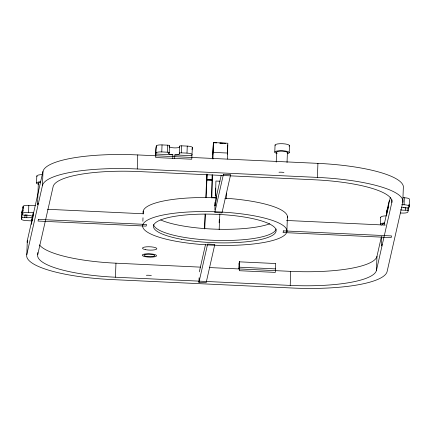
<?xml version="1.0" encoding="UTF-8"?>
<svg xmlns="http://www.w3.org/2000/svg" width="431" height="431" viewBox="0 0 431 431"><rect width="100%" height="100%" fill="white"/><g stroke="black" fill="none" stroke-linecap="round" stroke-linejoin="round"><path stroke-width="0.65" d="M206.514 181.618L207.009 179.371L207.155 174.453M211.497 197.899L212.165 174.647M212.628 158.7L212.763 153.991M212.488 175.067L211.831 197.77L216.416 197.985M212.952 159.039L213.426 142.559L227.837 143.237L227.385 159.05M226.399 193.104L226.243 198.443L224.934 198.384M21.555 219.142L21.841 217.865A2.166 0.501 2.1 0 1 24.879 217.536A5.414 1.255 2.1 0 0 32.33 216.933L31.441 220.861L26.679 220.64A5.414 1.255 2.1 0 1 21.555 219.142L22.1 210.845A2.166 0.501 2.1 0 1 23.129 210.479M21.841 217.865L22.1 210.845M31.441 220.861L31.312 224.373L32.201 220.446A5.414 1.255 2.1 0 0 32.303 220.004L32.433 216.491A5.414 1.255 2.1 0 0 25.407 215.209A2.166 0.501 2.1 0 1 22.579 214.606L23.129 206.314A5.414 1.255 2.1 0 1 28.812 205.323L35.283 205.625M22.579 214.606L23.129 206.314M24.879 217.536L24.976 214.907M25.407 215.209L25.424 214.773M26.781 217.709L26.894 214.638M26.792 254.629L27.309 240.59L42.976 171.457A90.262 20.92 2.1 0 1 137.758 154.934L317.922 163.365A90.262 20.92 2.1 0 1 403.308 188.32L402.791 202.36L387.124 271.492A90.262 20.92 2.1 0 1 292.342 288.021L112.173 279.584A90.262 20.92 2.1 0 1 26.792 254.629L42.459 185.497L42.976 171.457M22.87 213.334A5.414 1.255 2.1 0 1 28.559 212.343L28.812 205.323M32.201 220.446L32.33 216.933M28.559 212.343L33.322 212.564L33.192 216.076L32.303 220.004M36.538 183.083L36.797 176.063M37.567 204.197L38.343 183.137M391.941 199.806L391.838 202.478L376.457 270.366A82.138 19.034 2.1 0 1 290.203 285.403L115.443 277.225A82.138 19.034 2.1 0 1 37.745 254.516L37.815 252.507M115.443 277.225L115.955 263.185A82.138 19.034 2.1 0 1 39.453 244.894M42.459 185.497A90.262 20.92 2.1 0 1 137.241 168.974L137.758 154.934M142.876 221.281L142.995 217.768M143.146 213.927L143.243 211.082M172.766 158.328L172.896 154.821A5.414 1.255 2.1 0 1 169.184 152.962L169.437 145.942A2.166 0.501 2.1 0 0 167.573 145.172L162.034 144.913A5.414 1.255 2.1 0 0 156.345 145.904L155.71 157.53L172.766 158.328A5.414 1.255 2.1 0 0 174.684 158.419L191.741 159.217L192.377 147.591A5.414 1.255 2.1 0 0 187.253 146.093L181.715 145.834A2.166 0.501 2.1 0 0 179.544 146.416L179.285 153.436A5.414 1.255 2.1 0 1 174.814 154.912L174.684 158.419M156.087 152.924A5.414 1.255 2.1 0 1 161.776 151.933L162.034 144.913M169.184 152.962A2.166 0.501 2.1 0 0 167.314 152.191L167.573 145.172M168.731 153.388L168.747 152.951M179.285 153.436A2.166 0.501 2.1 0 1 181.462 152.854L181.715 145.834M192.124 154.61A5.414 1.255 2.1 0 0 187 153.113L187.253 146.093M198.939 282.391L207.618 244.091L214.821 244.425L206.142 282.725L198.939 282.391L199.106 277.785M206.643 180.988L206.896 174.086M213.016 152.876L213.388 142.736L216.664 142.887M215.047 202.683L214.924 206.002L216.308 199.898L216.437 196.385A25.273 1.072 -87.3 0 1 215.915 181.031L219.972 181.219M215.29 196.04L215.581 188.072M214.859 209.935L215.15 202.037M227.428 153.555L227.73 145.312M238.693 268.879L239.318 261.832L275.35 263.519A7.219 0.307 -87.3 0 1 275.468 268.879L275.339 272.392L239.307 270.706L239.437 267.193A7.219 0.307 -87.3 0 0 239.318 261.832M274.784 152.208L275.048 145.037M276.223 162.126L276.589 152.143M287.035 162.519L287.402 152.536M289.201 152.73L289.465 145.565M286.857 231.867A72.209 16.734 2.1 0 0 182.017 212.44A72.209 16.734 2.1 0 0 175.503 241.177A72.209 16.734 2.1 0 0 286.857 231.867L287.418 216.324M290.203 285.403L290.715 271.363A82.138 19.034 2.1 0 0 376.969 256.326L381.408 236.743M402.791 202.36A90.262 20.92 2.1 0 0 317.41 177.405L317.922 163.365M376.457 270.366L376.969 256.326M380.417 224.33L380.675 217.31M381.451 245.444L381.764 236.888M388.45 204.035L386.569 212.332L386.44 215.839L388.32 207.543L388.45 204.035A7.219 7.02 12.8 0 1 389.764 200.248M403.966 207.694L403.982 207.257M401.315 207.726A5.414 1.255 2.1 0 1 405.867 207.866A2.166 0.501 2.1 0 0 408.9 207.537L409.191 206.26A5.414 1.255 2.1 0 0 404.068 204.763L404.321 197.748L403.028 197.684M400.399 212.979L402.188 213.059A5.414 1.255 2.1 0 0 407.871 212.068L408.162 210.797A2.166 0.501 2.1 0 0 405.339 210.193L405.436 207.559M405.867 207.866L405.883 207.43M407.941 210.156L408.038 207.602M408.162 210.797L408.281 207.602M408.9 207.537L409.019 204.348M409.191 206.26L409.445 199.241A5.414 1.255 2.1 0 0 404.321 197.748M204.445 228.753L205.086 214.148M205.813 197.549L206.832 174.323M204.747 228.915L205.393 214.153M206.131 197.382L206.896 179.878L212.138 180.12M219.153 222.789L219.298 219.465M219.158 229.594L219.837 214.159M227.347 148.722L227.6 144.87M32.433 216.491L33.322 212.564M37.745 254.516L53.132 186.623A82.138 19.034 2.1 0 1 139.38 171.586L314.145 179.77A82.138 19.034 2.1 0 1 391.838 202.478M156.345 145.904L155.909 147.844A7.219 0.307 -87.3 0 0 155.3 155.882M191.94 149.53L192.377 147.591M213.426 142.559L212.65 154.497L213.146 152.364L227.557 153.037L227.304 154.158M199.321 271.859L205.501 244.598M215.295 201.385L221.178 175.422M384.069 224.993L390.287 197.576M219.939 143.038L225.833 143.318M219.902 143.194L222.525 143.318M161.776 151.933L167.314 152.191M181.462 152.854L187 153.113M155.839 154.023L172.896 154.821M174.814 154.912L191.87 155.71M137.241 168.974L317.41 177.405M207.009 179.371L212.251 179.619M206.896 179.932L212.138 180.18M401.687 204.655L404.068 204.763M216.437 196.385L216.89 196.407M47.534 209.283L143.545 213.776M286.513 220.467L385.212 225.084M239.437 267.193L275.468 268.879M115.955 263.185L200.647 267.15M209.385 267.559L290.715 271.363M143.194 212.585A72.209 16.734 2.1 0 1 216.47 197.754M225.526 198.233A72.209 16.734 2.1 0 1 287.375 217.827M276.136 228.98A61.38 14.223 2.1 0 1 214.444 240.331A61.38 14.223 2.1 0 1 153.581 224.524M269.795 223.802A63.195 14.643 2.1 0 1 160.715 219.988M380.869 217.677A7.219 1.676 2.1 0 1 386.219 215.845M381.365 225.165A7.219 1.676 2.1 0 1 384.511 222.935M382.469 224.75A5.414 1.255 2.1 0 1 384.619 223.403M381.985 245.982A5.414 1.255 2.1 0 1 382.254 244.792M386.569 212.332A7.219 7.02 12.8 0 1 387.491 209.143M405.339 210.193A5.414 1.255 2.1 0 1 400.421 209.827M37.125 176.548A7.219 1.676 2.1 0 1 42.34 174.598M38.747 184.339A7.219 1.676 2.1 0 1 40.627 181.688M38.591 183.504A5.414 1.255 2.1 0 1 40.74 182.157M38.1 204.736A5.414 1.255 2.1 0 1 38.37 203.545M22.283 212.72A5.414 1.255 2.1 0 1 21.809 212.122M23.468 207.99A2.166 0.501 2.1 0 1 22.838 207.591M146.389 275.296A5.414 1.255 2.1 0 1 151.351 275.528M239.356 264.37A5.414 1.255 2.1 0 1 238.876 263.772M27.25 242.47A90.262 20.92 2.1 0 1 27.309 240.59M179.511 147.208A5.414 1.255 2.1 0 1 174.108 147.865A5.414 1.255 2.1 0 1 169.119 146.718M169.178 146.098A5.414 1.255 2.1 0 1 169.437 145.942M179.544 146.416A5.414 1.255 2.1 0 1 179.7 146.562M276.864 152.617A5.414 1.255 2.1 0 1 282.009 151.141A5.414 1.255 2.1 0 1 287.116 152.983M278.992 172.233A5.414 1.255 2.1 0 1 283.954 172.465M275.22 145.506A7.219 1.676 2.1 0 1 282.628 143.717A7.219 1.676 2.1 0 1 289.077 146.157M277.16 153.474A7.219 1.676 2.1 0 1 276.637 151.087A7.219 1.676 2.1 0 1 286.83 151.319A7.219 1.676 2.1 0 1 287.353 153.705M38.418 219.401L38.041 221.06L146.141 226.119L146.518 224.459L38.418 219.401M223.441 174.264L214.762 212.564L221.97 212.903L230.65 174.603L223.441 174.264M283.442 230.871L283.065 232.53L391.165 237.589L391.542 235.929L283.442 230.871M181.397 239.275A61.38 14.223 2.1 0 0 276.05 231.361A61.38 14.223 2.1 0 0 186.93 214.848A61.38 14.223 2.1 0 0 181.397 239.275M145.721 249.705A7.219 1.676 2.1 0 0 156.857 248.773A7.219 1.676 2.1 0 0 146.373 246.834A7.219 1.676 2.1 0 0 145.721 249.705M145.462 256.725A7.219 1.676 2.1 0 0 156.598 255.793A7.219 1.676 2.1 0 0 146.114 253.854A7.219 1.676 2.1 0 0 145.462 256.725M146.443 256.407A5.414 1.255 2.1 0 0 154.799 255.712A5.414 1.255 2.1 0 0 146.933 254.252A5.414 1.255 2.1 0 0 146.443 256.407"/></g></svg>
